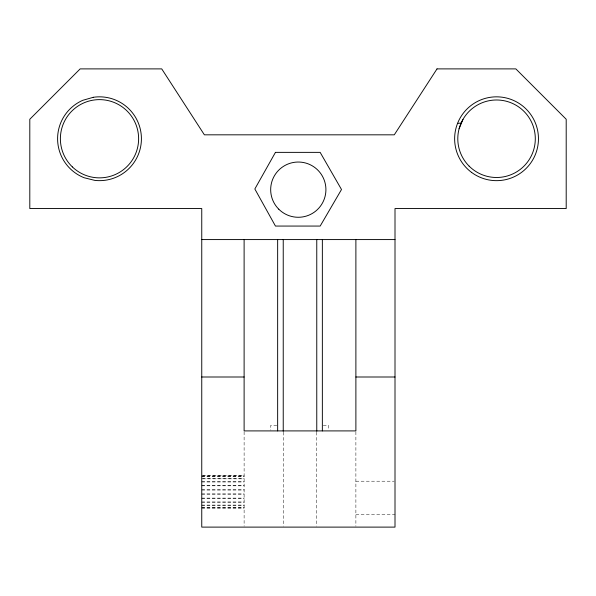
<?xml version="1.0" encoding="UTF-8"?>
<svg xmlns="http://www.w3.org/2000/svg" width="596" height="596" viewBox="0 0 596 596"><rect width="100%" height="100%" fill="white"/><g stroke="black" fill="none" stroke-linecap="round" stroke-linejoin="round"><path stroke-width="0.45" stroke-dasharray="2.98 2.23" d="M276.79 425.32L270.785 425.32L270.785 430.111M323.241 425.32L328.56 425.32L328.56 430.111M201.753 475.303L244.114 475.303M202.67 475.377L244.114 475.377M201.753 476.36L244.114 476.36M201.753 476.584L244.114 476.584M201.753 478.484L244.114 478.484M202.67 478.841L244.114 478.841M355.887 481.203L394.098 481.203M201.753 481.523L244.114 481.523M201.753 481.993L244.114 481.993M201.753 485.271L244.114 485.271M201.753 485.822L244.114 485.822M201.753 489.48L244.114 489.48M201.753 490.068L244.114 490.068M201.753 493.853L244.114 493.853M201.753 494.442L244.114 494.442M201.753 498.1L244.114 498.1M201.753 498.651L244.114 498.651M201.753 501.929L244.114 501.929M201.753 502.398L244.114 502.398M201.753 505.08L244.114 505.08M201.753 505.438L244.114 505.438M201.753 507.338L244.114 507.338M201.753 507.561L244.114 507.561M201.753 508.619L244.114 508.544M355.887 514.735L395.006 514.735M355.887 431.832L355.887 526.186M316.767 432.197L316.767 526.179M283.234 432.197L283.234 526.179M244.114 431.832L244.114 526.186"/><path stroke-width="0.89" d="M459.106 128.729L462.98 119.379M457.534 123.417L461.475 123.007M201.753 239.577L395.006 239.577M201.753 377L244.114 377M355.887 377L395.006 377M355.887 239.577L355.887 430.908L244.114 430.908L244.114 239.577M322.354 239.577L322.354 430.908M316.767 239.577L316.767 431.266M283.234 239.577L283.234 431.266M277.647 239.577L277.647 430.908M275.449 152.367L254.842 188.984L275.449 226.063L320.179 226.063L341.501 189.506L320.149 152.367L275.449 152.367M437.017 68.89L394.284 134.823L204.376 134.823L161.732 68.89L80.162 68.89L29.8 119.252L29.8 208.548L201.753 208.548L201.753 527.11L395.006 527.11L395.006 208.548L566.2 208.548L566.2 119.252L515.838 68.89L437.017 68.89M93.274 97.297L82.755 100.322A41.914 41.914 0 0 0 84.178 177.75L94.801 180.387A41.914 41.914 0 0 0 141.408 137.974A41.914 41.914 0 0 0 93.274 97.297M471.645 172.46A41.914 41.914 0 0 0 538.195 143.45A41.914 41.914 0 0 0 479.802 100.322A41.914 41.914 0 0 0 471.645 172.46M278.764 209.181A27.617 27.617 0 0 0 324.976 196.799A27.617 27.617 0 0 0 291.146 162.976A27.617 27.617 0 0 0 278.764 209.181M72.354 166.91A39.12 39.12 0 0 0 137.467 148.173A39.12 39.12 0 0 0 88.685 101.149A39.12 39.12 0 0 0 72.354 166.91M469.156 166.157A38.755 38.755 0 0 0 533.986 148.762A38.755 38.755 0 0 0 486.5 101.313A38.755 38.755 0 0 0 469.156 166.157"/></g></svg>
